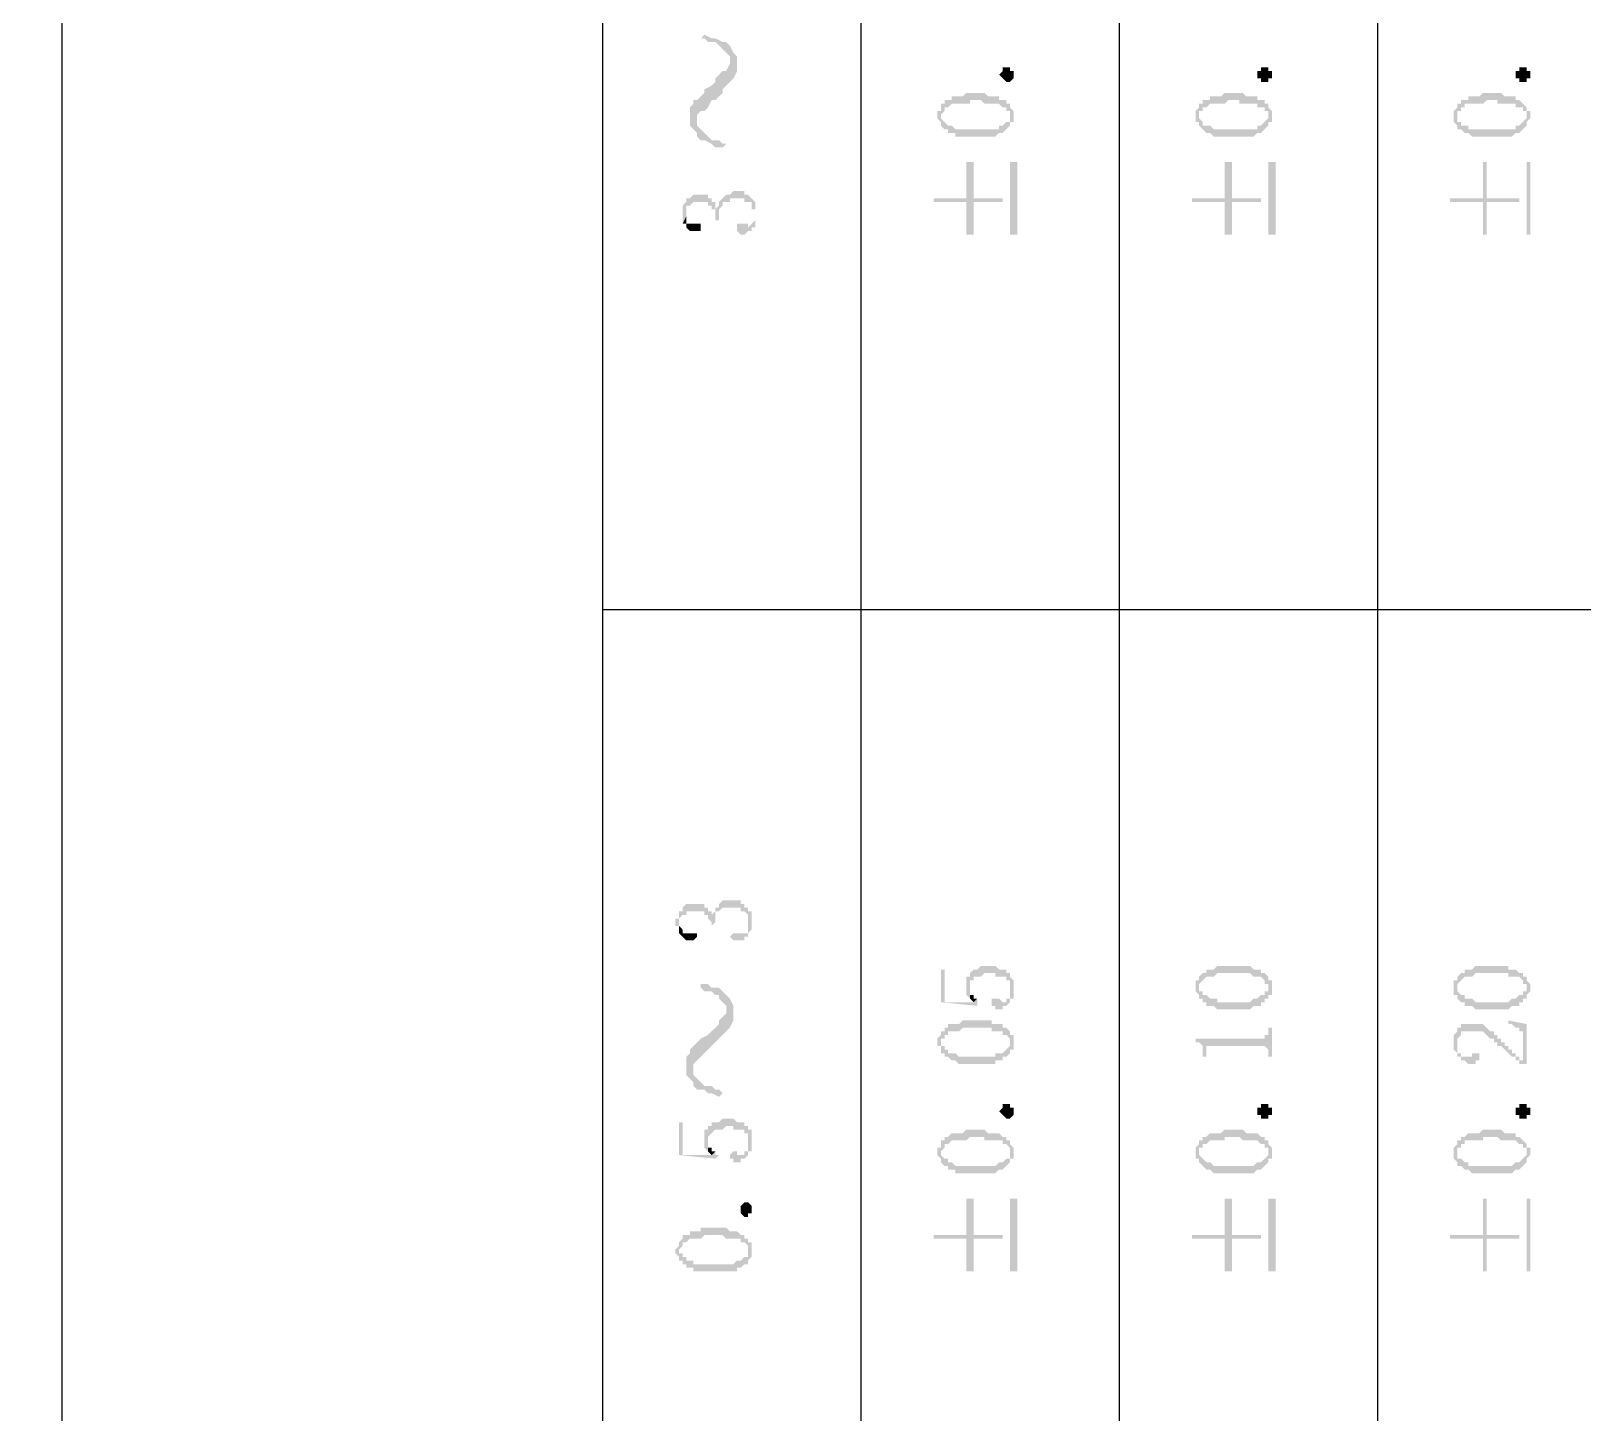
# Model space of a CAD drawing. Header units: millimetres. Extents: x 7018 to 13530, y 4187 to 5692.
# Drawn here: x 11232.68 to 11251.93, y 4994.57 to 5011.72 of the extents above; entities that cross this region are included whole.
import ezdxf

# ---------------------------------------------------------------- set-up
doc = ezdxf.new("R2010")
doc.units = ezdxf.units.MM
doc.layers.add('绘图', color=7, linetype='Continuous')

msp = doc.modelspace()

# ---------------------------------------------------------------- hatches: boundary and pattern name
at = {"transparency": 33554559}
for points in [[(11240.984, 5011.628), (11241.029, 5011.628), (11241.074, 5011.583), (11241.165, 5011.583), (11241.21, 5011.538), (11241.255, 5011.492), (11241.255, 5011.492), (11241.3, 5011.447), (11241.345, 5011.402), (11241.345, 5011.086), (11241.345, 5011.086), (11241.39, 5011.131), (11241.435, 5011.222), (11241.435, 5011.402), (11241.39, 5011.447), (11241.345, 5011.538), (11241.345, 5011.538), (11241.3, 5011.583), (11241.255, 5011.583), (11241.165, 5011.628), (11241.119, 5011.628), (11241.029, 5011.673)], [(11240.849, 5010.635), (11240.849, 5010.545), (11240.894, 5010.499), (11240.939, 5010.454), (11240.939, 5010.68), (11240.984, 5010.725), (11241.029, 5010.725), (11241.074, 5010.77), (11241.119, 5010.861), (11241.165, 5010.861), (11241.21, 5010.906), (11241.255, 5010.951), (11241.255, 5010.996), (11241.3, 5011.041), (11241.345, 5011.086), (11241.345, 5011.357), (11241.345, 5011.312), (11241.3, 5011.222), (11241.255, 5011.222), (11241.21, 5011.176), (11241.165, 5011.131), (11241.165, 5011.086), (11241.119, 5011.041), (11241.029, 5010.996), (11241.029, 5010.951), (11240.984, 5010.906), (11240.939, 5010.861), (11240.894, 5010.861), (11240.894, 5010.815), (11240.849, 5010.77), (11240.849, 5010.68)], [(11244.865, 5011.176), (11244.865, 5011.131), (11244.865, 5011.131), (11244.82, 5011.086), (11244.775, 5011.086), (11244.73, 5011.131), (11244.73, 5011.131), (11244.685, 5011.176), (11244.685, 5011.176), (11244.73, 5011.222), (11244.73, 5011.267), (11244.82, 5011.267), (11244.82, 5011.222), (11244.865, 5011.222), (11244.865, 5011.176)], [(11248.07, 5011.176), (11248.07, 5011.131), (11248.025, 5011.131), (11248.025, 5011.086), (11247.934, 5011.086), (11247.934, 5011.131), (11247.889, 5011.131), (11247.889, 5011.176), (11247.889, 5011.222), (11247.934, 5011.222), (11247.934, 5011.267), (11248.025, 5011.267), (11248.025, 5011.222), (11248.07, 5011.222), (11248.07, 5011.176)], [(11251.274, 5011.176), (11251.274, 5011.131), (11251.229, 5011.131), (11251.229, 5011.086), (11251.139, 5011.086), (11251.139, 5011.131), (11251.094, 5011.131), (11251.094, 5011.176), (11251.094, 5011.222), (11251.139, 5011.222), (11251.139, 5011.267), (11251.229, 5011.267), (11251.229, 5011.222), (11251.274, 5011.222), (11251.274, 5011.176)], [(11243.918, 5010.68), (11243.918, 5010.635), (11243.918, 5010.635), (11243.963, 5010.59), (11243.963, 5010.545), (11243.963, 5010.68), (11243.963, 5010.68), (11244.008, 5010.725), (11244.008, 5010.77), (11244.053, 5010.77), (11244.098, 5010.815), (11244.324, 5010.815), (11244.324, 5010.861), (11244.459, 5010.861), (11244.504, 5010.815), (11244.685, 5010.815), (11244.73, 5010.77), (11244.775, 5010.77), (11244.775, 5010.725), (11244.82, 5010.725), (11244.82, 5010.68), (11244.82, 5010.815), (11244.775, 5010.815), (11244.775, 5010.861), (11244.685, 5010.861), (11244.685, 5010.906), (11244.55, 5010.906), (11244.504, 5010.951), (11244.279, 5010.951), (11244.234, 5010.906), (11244.098, 5010.906), (11244.098, 5010.861), (11244.008, 5010.861), (11244.008, 5010.815), (11243.963, 5010.815), (11243.963, 5010.77), (11243.963, 5010.725), (11243.918, 5010.725)], [(11247.122, 5010.68), (11247.122, 5010.635), (11247.122, 5010.59), (11247.167, 5010.59), (11247.167, 5010.545), (11247.167, 5010.68), (11247.167, 5010.725), (11247.212, 5010.725), (11247.212, 5010.77), (11247.257, 5010.77), (11247.303, 5010.815), (11247.483, 5010.815), (11247.528, 5010.861), (11247.664, 5010.861), (11247.664, 5010.815), (11247.889, 5010.815), (11247.889, 5010.77), (11247.98, 5010.77), (11247.98, 5010.725), (11248.025, 5010.725), (11248.025, 5010.68), (11248.025, 5010.815), (11247.98, 5010.815), (11247.98, 5010.861), (11247.889, 5010.861), (11247.889, 5010.906), (11247.754, 5010.906), (11247.709, 5010.951), (11247.483, 5010.951), (11247.438, 5010.906), (11247.303, 5010.906), (11247.303, 5010.861), (11247.212, 5010.861), (11247.212, 5010.815), (11247.167, 5010.815), (11247.167, 5010.77), (11247.167, 5010.77), (11247.122, 5010.725)], [(11250.326, 5010.68), (11250.326, 5010.635), (11250.326, 5010.59), (11250.326, 5010.59), (11250.372, 5010.545), (11250.372, 5010.68), (11250.372, 5010.725), (11250.417, 5010.725), (11250.417, 5010.77), (11250.462, 5010.77), (11250.462, 5010.815), (11250.688, 5010.815), (11250.733, 5010.861), (11250.868, 5010.861), (11250.868, 5010.815), (11251.094, 5010.815), (11251.094, 5010.77), (11251.184, 5010.77), (11251.184, 5010.725), (11251.229, 5010.725), (11251.229, 5010.68), (11251.229, 5010.77), (11251.184, 5010.815), (11251.184, 5010.815), (11251.139, 5010.861), (11251.094, 5010.861), (11251.094, 5010.906), (11250.958, 5010.906), (11250.913, 5010.951), (11250.688, 5010.951), (11250.642, 5010.906), (11250.507, 5010.906), (11250.507, 5010.861), (11250.417, 5010.861), (11250.417, 5010.815), (11250.372, 5010.815), (11250.372, 5010.77), (11250.372, 5010.77), (11250.326, 5010.725)], [(11243.963, 5010.545), (11244.008, 5010.499), (11244.053, 5010.499), (11244.053, 5010.454), (11244.143, 5010.454), (11244.143, 5010.409), (11244.64, 5010.409), (11244.685, 5010.454), (11244.73, 5010.454), (11244.775, 5010.499), (11244.775, 5010.499), (11244.82, 5010.545), (11244.82, 5010.59), (11244.865, 5010.59), (11244.865, 5010.635), (11244.865, 5010.68), (11244.865, 5010.725), (11244.865, 5010.725), (11244.82, 5010.77), (11244.82, 5010.635), (11244.82, 5010.59), (11244.775, 5010.59), (11244.73, 5010.545), (11244.685, 5010.545), (11244.685, 5010.499), (11244.143, 5010.499), (11244.098, 5010.545), (11244.053, 5010.545), (11244.008, 5010.59), (11244.008, 5010.59), (11243.963, 5010.635), (11243.963, 5010.68)], [(11247.167, 5010.545), (11247.212, 5010.499), (11247.212, 5010.499), (11247.257, 5010.454), (11247.303, 5010.454), (11247.348, 5010.409), (11247.844, 5010.409), (11247.889, 5010.454), (11247.934, 5010.454), (11247.98, 5010.499), (11247.98, 5010.499), (11248.025, 5010.545), (11248.025, 5010.59), (11248.07, 5010.59), (11248.07, 5010.635), (11248.07, 5010.68), (11248.07, 5010.725), (11248.07, 5010.725), (11248.025, 5010.77), (11248.025, 5010.635), (11248.025, 5010.635), (11247.98, 5010.59), (11247.98, 5010.59), (11247.934, 5010.545), (11247.889, 5010.545), (11247.889, 5010.499), (11247.348, 5010.499), (11247.303, 5010.545), (11247.212, 5010.545), (11247.212, 5010.59), (11247.212, 5010.59), (11247.167, 5010.635), (11247.167, 5010.68)], [(11250.372, 5010.545), (11250.372, 5010.499), (11250.417, 5010.499), (11250.462, 5010.454), (11250.507, 5010.454), (11250.552, 5010.409), (11251.049, 5010.409), (11251.094, 5010.454), (11251.139, 5010.454), (11251.184, 5010.499), (11251.184, 5010.499), (11251.229, 5010.545), (11251.229, 5010.59), (11251.229, 5010.59), (11251.274, 5010.635), (11251.274, 5010.68), (11251.274, 5010.725), (11251.229, 5010.725), (11251.229, 5010.77), (11251.229, 5010.635), (11251.229, 5010.635), (11251.184, 5010.59), (11251.184, 5010.59), (11251.139, 5010.545), (11251.094, 5010.545), (11251.094, 5010.499), (11250.507, 5010.499), (11250.507, 5010.545), (11250.417, 5010.545), (11250.417, 5010.59), (11250.372, 5010.59), (11250.372, 5010.635), (11250.372, 5010.68)], [(11240.939, 5010.454), (11240.939, 5010.409), (11240.984, 5010.364), (11241.029, 5010.364), (11241.119, 5010.319), (11241.165, 5010.274), (11241.255, 5010.274), (11241.3, 5010.319), (11241.255, 5010.319), (11241.21, 5010.364), (11241.119, 5010.364), (11241.074, 5010.409), (11241.029, 5010.454), (11241.029, 5010.454), (11240.984, 5010.499), (11240.939, 5010.545), (11240.939, 5010.59)], [(11243.873, 5009.642), (11243.873, 5009.597), (11244.279, 5009.597), (11244.279, 5009.191), (11244.369, 5009.191), (11244.369, 5009.597), (11244.73, 5009.597), (11244.73, 5009.642), (11244.369, 5009.642), (11244.369, 5010.093), (11244.279, 5010.093), (11244.279, 5009.642)], [(11244.911, 5009.191), (11244.911, 5010.093), (11244.82, 5010.093), (11244.82, 5009.191)], [(11247.077, 5009.642), (11247.077, 5009.597), (11247.483, 5009.597), (11247.483, 5009.191), (11247.573, 5009.191), (11247.573, 5009.597), (11247.934, 5009.597), (11247.934, 5009.642), (11247.573, 5009.642), (11247.573, 5010.093), (11247.483, 5010.093), (11247.483, 5009.642)], [(11248.115, 5009.191), (11248.115, 5010.093), (11248.025, 5010.093), (11248.025, 5009.191)], [(11250.281, 5009.642), (11250.281, 5009.597), (11250.688, 5009.597), (11250.688, 5009.191), (11250.733, 5009.191), (11250.733, 5009.597), (11251.139, 5009.597), (11251.139, 5009.642), (11250.733, 5009.642), (11250.733, 5010.093), (11250.688, 5010.093), (11250.688, 5009.642)], [(11251.274, 5009.191), (11251.274, 5010.093), (11251.229, 5010.093), (11251.229, 5009.191)], [(11240.758, 5009.461), (11240.758, 5009.371), (11240.758, 5009.326), (11240.804, 5009.416), (11240.804, 5009.461), (11240.804, 5009.507), (11240.804, 5009.552), (11240.849, 5009.552), (11240.894, 5009.597), (11241.074, 5009.597), (11241.074, 5009.552), (11241.119, 5009.552), (11241.119, 5009.507), (11241.165, 5009.507), (11241.165, 5009.461), (11241.165, 5009.371), (11241.21, 5009.371), (11241.21, 5009.461), (11241.21, 5009.507), (11241.21, 5009.507), (11241.255, 5009.552), (11241.255, 5009.597), (11241.345, 5009.597), (11241.345, 5009.642), (11241.526, 5009.642), (11241.526, 5009.597), (11241.616, 5009.597), (11241.616, 5009.552), (11241.616, 5009.507), (11241.661, 5009.507), (11241.661, 5009.416), (11241.661, 5009.597), (11241.661, 5009.597), (11241.616, 5009.642), (11241.616, 5009.642), (11241.571, 5009.687), (11241.526, 5009.687), (11241.526, 5009.732), (11241.39, 5009.732), (11241.345, 5009.687), (11241.3, 5009.687), (11241.255, 5009.642), (11241.255, 5009.642), (11241.21, 5009.597), (11241.21, 5009.552), (11241.165, 5009.507), (11241.165, 5009.552), (11241.165, 5009.597), (11241.119, 5009.597), (11241.119, 5009.642), (11241.074, 5009.642), (11241.074, 5009.687), (11240.894, 5009.687), (11240.849, 5009.642), (11240.804, 5009.642), (11240.804, 5009.597), (11240.804, 5009.597), (11240.758, 5009.552)], [(11241.435, 5009.281), (11241.435, 5009.236), (11241.435, 5009.236), (11241.481, 5009.191), (11241.526, 5009.191), (11241.571, 5009.236), (11241.616, 5009.236), (11241.616, 5009.281), (11241.661, 5009.281), (11241.661, 5009.326), (11241.661, 5009.371), (11241.661, 5009.461), (11241.661, 5009.507), (11241.661, 5009.552), (11241.661, 5009.597), (11241.661, 5009.416), (11241.661, 5009.371), (11241.616, 5009.326), (11241.616, 5009.326), (11241.571, 5009.281), (11241.571, 5009.326), (11241.435, 5009.326)], [(11240.758, 5009.326), (11240.804, 5009.326), (11240.804, 5009.281), (11240.804, 5009.281), (11240.849, 5009.236), (11240.984, 5009.236), (11240.984, 5009.281), (11240.984, 5009.326), (11240.804, 5009.326), (11240.804, 5009.371), (11240.804, 5009.416), (11240.804, 5009.416)], [(11240.668, 5000.661), (11240.668, 5000.616), (11240.713, 5000.616), (11240.713, 5000.57), (11240.713, 5000.661), (11240.713, 5000.706), (11240.758, 5000.751), (11240.804, 5000.751), (11240.804, 5000.796), (11241.029, 5000.796), (11241.029, 5000.751), (11241.074, 5000.751), (11241.074, 5000.706), (11241.074, 5000.706), (11241.119, 5000.661), (11241.119, 5000.616), (11241.119, 5000.616), (11241.165, 5000.661), (11241.165, 5000.706), (11241.165, 5000.751), (11241.165, 5000.796), (11241.21, 5000.796), (11241.255, 5000.841), (11241.481, 5000.841), (11241.481, 5000.796), (11241.526, 5000.796), (11241.571, 5000.751), (11241.571, 5000.661), (11241.571, 5000.841), (11241.526, 5000.841), (11241.526, 5000.886), (11241.481, 5000.886), (11241.481, 5000.931), (11241.255, 5000.931), (11241.21, 5000.886), (11241.21, 5000.841), (11241.165, 5000.841), (11241.165, 5000.796), (11241.165, 5000.796), (11241.119, 5000.751), (11241.119, 5000.796), (11241.074, 5000.796), (11241.074, 5000.841), (11241.029, 5000.841), (11241.029, 5000.886), (11240.804, 5000.886), (11240.758, 5000.841), (11240.758, 5000.796), (11240.713, 5000.796), (11240.713, 5000.751), (11240.713, 5000.706), (11240.668, 5000.706)], [(11241.345, 5000.48), (11241.345, 5000.48), (11241.39, 5000.435), (11241.526, 5000.435), (11241.526, 5000.48), (11241.571, 5000.48), (11241.571, 5000.525), (11241.616, 5000.57), (11241.616, 5000.616), (11241.616, 5000.661), (11241.616, 5000.751), (11241.616, 5000.796), (11241.571, 5000.796), (11241.571, 5000.616), (11241.571, 5000.57), (11241.571, 5000.525), (11241.39, 5000.525)], [(11240.713, 5000.57), (11240.713, 5000.525), (11240.713, 5000.525), (11240.758, 5000.48), (11240.758, 5000.48), (11240.804, 5000.435), (11240.894, 5000.435), (11240.939, 5000.48), (11240.939, 5000.525), (11240.758, 5000.525), (11240.758, 5000.57), (11240.758, 5000.57), (11240.713, 5000.616), (11240.713, 5000.661)], [(11243.963, 5000.074), (11243.963, 4999.668), (11244.414, 4999.623), (11244.414, 4999.668), (11244.414, 4999.713), (11244.369, 4999.668), (11244.008, 4999.668), (11244.008, 5000.074)], [(11244.279, 4999.893), (11244.279, 4999.803), (11244.279, 4999.758), (11244.279, 4999.758), (11244.324, 4999.713), (11244.324, 4999.848), (11244.324, 4999.939), (11244.369, 4999.939), (11244.369, 4999.984), (11244.459, 4999.984), (11244.504, 5000.029), (11244.64, 5000.029), (11244.64, 4999.984), (11244.775, 4999.984), (11244.775, 4999.939), (11244.82, 4999.939), (11244.82, 4999.893), (11244.82, 4999.848), (11244.82, 4999.713), (11244.865, 4999.713), (11244.865, 4999.758), (11244.865, 4999.848), (11244.865, 4999.893), (11244.865, 4999.939), (11244.82, 4999.984), (11244.82, 5000.029), (11244.775, 5000.029), (11244.775, 5000.074), (11244.685, 5000.074), (11244.64, 5000.119), (11244.459, 5000.119), (11244.414, 5000.074), (11244.369, 5000.074), (11244.324, 5000.029), (11244.324, 4999.984), (11244.279, 4999.984), (11244.279, 4999.939)], [(11247.122, 4999.848), (11247.122, 4999.803), (11247.122, 4999.803), (11247.167, 4999.758), (11247.167, 4999.713), (11247.167, 4999.848), (11247.167, 4999.893), (11247.167, 4999.893), (11247.212, 4999.939), (11247.212, 4999.939), (11247.257, 4999.984), (11247.348, 4999.984), (11247.393, 5000.029), (11247.799, 5000.029), (11247.844, 4999.984), (11247.934, 4999.984), (11247.98, 4999.939), (11247.98, 4999.893), (11248.025, 4999.893), (11248.025, 4999.848), (11248.025, 4999.984), (11248.025, 4999.984), (11247.98, 5000.029), (11247.934, 5000.029), (11247.934, 5000.074), (11247.844, 5000.074), (11247.799, 5000.119), (11247.393, 5000.119), (11247.348, 5000.074), (11247.257, 5000.074), (11247.257, 5000.029), (11247.212, 5000.029), (11247.167, 4999.984), (11247.167, 4999.939), (11247.122, 4999.939), (11247.122, 4999.893), (11247.122, 4999.893)], [(11250.326, 4999.848), (11250.326, 4999.803), (11250.326, 4999.758), (11250.372, 4999.758), (11250.372, 4999.713), (11250.372, 4999.848), (11250.372, 4999.893), (11250.372, 4999.893), (11250.417, 4999.939), (11250.417, 4999.939), (11250.462, 4999.984), (11250.552, 4999.984), (11250.597, 5000.029), (11251.003, 5000.029), (11251.003, 4999.984), (11251.139, 4999.984), (11251.184, 4999.939), (11251.184, 4999.893), (11251.229, 4999.893), (11251.229, 4999.848), (11251.229, 4999.984), (11251.184, 4999.984), (11251.184, 5000.029), (11251.139, 5000.029), (11251.094, 5000.074), (11251.003, 5000.074), (11251.003, 5000.119), (11250.597, 5000.119), (11250.552, 5000.074), (11250.462, 5000.074), (11250.462, 5000.029), (11250.417, 5000.029), (11250.372, 4999.984), (11250.372, 4999.939), (11250.326, 4999.939), (11250.326, 4999.893), (11250.326, 4999.893)], [(11240.984, 4999.848), (11240.984, 4999.848), (11241.029, 4999.803), (11241.119, 4999.803), (11241.165, 4999.758), (11241.21, 4999.758), (11241.21, 4999.713), (11241.255, 4999.668), (11241.3, 4999.623), (11241.3, 4999.307), (11241.3, 4999.307), (11241.345, 4999.352), (11241.39, 4999.442), (11241.39, 4999.623), (11241.345, 4999.713), (11241.3, 4999.758), (11241.3, 4999.758), (11241.255, 4999.803), (11241.21, 4999.848), (11241.119, 4999.848), (11241.074, 4999.893), (11240.984, 4999.893)], [(11244.324, 4999.713), (11244.324, 4999.713), (11244.369, 4999.668), (11244.369, 4999.668), (11244.414, 4999.713), (11244.369, 4999.713), (11244.369, 4999.758), (11244.324, 4999.758), (11244.324, 4999.803), (11244.324, 4999.848)], [(11244.595, 4999.668), (11244.595, 4999.623), (11244.64, 4999.623), (11244.64, 4999.578), (11244.73, 4999.578), (11244.73, 4999.623), (11244.775, 4999.623), (11244.82, 4999.668), (11244.82, 4999.848), (11244.82, 4999.758), (11244.82, 4999.713), (11244.775, 4999.713), (11244.775, 4999.668), (11244.73, 4999.668), (11244.685, 4999.713), (11244.595, 4999.713)], [(11247.167, 4999.713), (11247.212, 4999.713), (11247.212, 4999.668), (11247.257, 4999.668), (11247.257, 4999.623), (11247.348, 4999.623), (11247.393, 4999.578), (11247.799, 4999.578), (11247.844, 4999.623), (11247.934, 4999.623), (11247.934, 4999.668), (11247.98, 4999.668), (11247.98, 4999.713), (11248.025, 4999.713), (11248.025, 4999.758), (11248.07, 4999.758), (11248.07, 4999.803), (11248.07, 4999.848), (11248.07, 4999.893), (11248.07, 4999.939), (11248.025, 4999.939), (11248.025, 4999.984), (11248.025, 4999.848), (11248.025, 4999.803), (11247.98, 4999.803), (11247.98, 4999.758), (11247.934, 4999.758), (11247.889, 4999.713), (11247.844, 4999.713), (11247.799, 4999.668), (11247.393, 4999.668), (11247.393, 4999.713), (11247.303, 4999.713), (11247.257, 4999.758), (11247.212, 4999.758), (11247.212, 4999.803), (11247.167, 4999.803), (11247.167, 4999.848), (11247.167, 4999.848)], [(11250.372, 4999.713), (11250.372, 4999.713), (11250.417, 4999.668), (11250.462, 4999.668), (11250.462, 4999.623), (11250.552, 4999.623), (11250.597, 4999.578), (11251.003, 4999.578), (11251.049, 4999.623), (11251.139, 4999.623), (11251.139, 4999.668), (11251.184, 4999.668), (11251.184, 4999.713), (11251.229, 4999.713), (11251.229, 4999.758), (11251.229, 4999.758), (11251.274, 4999.803), (11251.274, 4999.848), (11251.274, 4999.893), (11251.274, 4999.893), (11251.229, 4999.939), (11251.229, 4999.984), (11251.229, 4999.848), (11251.229, 4999.803), (11251.184, 4999.803), (11251.184, 4999.758), (11251.139, 4999.758), (11251.094, 4999.713), (11251.049, 4999.713), (11251.003, 4999.668), (11250.597, 4999.668), (11250.552, 4999.713), (11250.462, 4999.713), (11250.462, 4999.758), (11250.417, 4999.758), (11250.372, 4999.803), (11250.372, 4999.848), (11250.372, 4999.848)], [(11240.804, 4998.855), (11240.804, 4998.765), (11240.849, 4998.72), (11240.894, 4998.675), (11240.894, 4998.901), (11240.939, 4998.946), (11240.984, 4998.991), (11241.029, 4999.036), (11241.074, 4999.081), (11241.119, 4999.126), (11241.165, 4999.171), (11241.21, 4999.216), (11241.21, 4999.216), (11241.255, 4999.262), (11241.3, 4999.307), (11241.3, 4999.578), (11241.3, 4999.532), (11241.255, 4999.487), (11241.21, 4999.442), (11241.21, 4999.397), (11241.165, 4999.352), (11241.119, 4999.307), (11241.074, 4999.262), (11240.984, 4999.216), (11240.984, 4999.216), (11240.939, 4999.171), (11240.894, 4999.126), (11240.849, 4999.081), (11240.849, 4999.036), (11240.804, 4998.991), (11240.804, 4998.946)], [(11243.918, 4999.171), (11243.918, 4999.126), (11243.963, 4999.126), (11243.963, 4999.081), (11243.963, 4999.036), (11243.963, 4999.171), (11243.963, 4999.216), (11244.008, 4999.216), (11244.008, 4999.262), (11244.053, 4999.262), (11244.053, 4999.307), (11244.188, 4999.307), (11244.234, 4999.352), (11244.595, 4999.352), (11244.595, 4999.307), (11244.73, 4999.307), (11244.73, 4999.262), (11244.775, 4999.262), (11244.82, 4999.216), (11244.82, 4999.171), (11244.82, 4999.307), (11244.82, 4999.307), (11244.775, 4999.352), (11244.73, 4999.352), (11244.73, 4999.397), (11244.595, 4999.397), (11244.595, 4999.442), (11244.234, 4999.442), (11244.188, 4999.397), (11244.053, 4999.397), (11244.053, 4999.352), (11244.008, 4999.352), (11244.008, 4999.307), (11243.963, 4999.307), (11243.963, 4999.262), (11243.963, 4999.262), (11243.918, 4999.216)], [(11251.003, 4999.442), (11251.003, 4999.397), (11251.049, 4999.397), (11251.094, 4999.352), (11251.139, 4999.352), (11251.139, 4999.307), (11251.184, 4999.307), (11251.184, 4998.901), (11251.229, 4998.901), (11251.229, 4999.397)], [(11243.963, 4999.036), (11244.008, 4999.036), (11244.008, 4998.991), (11244.053, 4998.991), (11244.098, 4998.946), (11244.143, 4998.946), (11244.188, 4998.901), (11244.64, 4998.901), (11244.64, 4998.946), (11244.73, 4998.946), (11244.73, 4998.991), (11244.775, 4998.991), (11244.82, 4999.036), (11244.82, 4999.081), (11244.865, 4999.081), (11244.865, 4999.126), (11244.865, 4999.171), (11244.865, 4999.216), (11244.865, 4999.262), (11244.82, 4999.262), (11244.82, 4999.307), (11244.82, 4999.171), (11244.82, 4999.126), (11244.82, 4999.126), (11244.775, 4999.081), (11244.775, 4999.081), (11244.73, 4999.036), (11244.64, 4999.036), (11244.64, 4998.991), (11244.188, 4998.991), (11244.143, 4999.036), (11244.053, 4999.036), (11244.053, 4999.081), (11244.008, 4999.081), (11244.008, 4999.126), (11243.963, 4999.126), (11243.963, 4999.171)], [(11247.122, 4999.216), (11247.122, 4999.171), (11247.167, 4999.171), (11247.212, 4999.126), (11247.212, 4999.081), (11247.212, 4998.991), (11247.257, 4998.991), (11247.257, 4999.081), (11247.257, 4999.126), (11247.98, 4999.126), (11248.025, 4999.081), (11248.025, 4998.991), (11248.07, 4998.991), (11248.07, 4999.352), (11248.025, 4999.352), (11248.025, 4999.307), (11248.025, 4999.262), (11247.98, 4999.262), (11247.98, 4999.216), (11247.934, 4999.216)], [(11250.326, 4999.171), (11250.326, 4999.126), (11250.326, 4999.081), (11250.326, 4999.081), (11250.372, 4999.036), (11250.372, 4999.171), (11250.372, 4999.216), (11250.372, 4999.216), (11250.417, 4999.262), (11250.417, 4999.307), (11250.688, 4999.307), (11250.733, 4999.262), (11250.733, 4999.262), (11250.778, 4999.216), (11250.823, 4999.216), (11250.823, 4999.171), (11250.868, 4999.171), (11250.868, 4999.126), (11250.913, 4999.126), (11250.958, 4999.081), (11250.958, 4999.081), (11251.003, 4999.036), (11251.003, 4999.036), (11251.049, 4998.991), (11251.094, 4998.991), (11251.094, 4998.946), (11251.139, 4998.946), (11251.139, 4998.901), (11251.184, 4998.901), (11251.184, 4998.946), (11251.139, 4998.946), (11251.139, 4998.991), (11251.094, 4998.991), (11251.094, 4999.036), (11251.049, 4999.036), (11251.049, 4999.081), (11251.003, 4999.081), (11251.003, 4999.126), (11250.958, 4999.126), (11250.958, 4999.171), (11250.913, 4999.171), (11250.913, 4999.216), (11250.868, 4999.216), (11250.868, 4999.262), (11250.823, 4999.262), (11250.823, 4999.307), (11250.778, 4999.307), (11250.733, 4999.352), (11250.733, 4999.352), (11250.688, 4999.397), (11250.417, 4999.397), (11250.417, 4999.352), (11250.372, 4999.352), (11250.372, 4999.307), (11250.372, 4999.307), (11250.326, 4999.262), (11250.326, 4999.216), (11250.326, 4999.216)], [(11250.372, 4999.036), (11250.372, 4998.991), (11250.417, 4998.991), (11250.417, 4998.946), (11250.462, 4998.946), (11250.507, 4998.901), (11250.597, 4998.901), (11250.597, 4998.946), (11250.642, 4998.946), (11250.642, 4998.991), (11250.642, 4999.036), (11250.552, 4999.036), (11250.552, 4998.991), (11250.417, 4998.991), (11250.417, 4999.036), (11250.372, 4999.036), (11250.372, 4999.081), (11250.372, 4999.126), (11250.372, 4999.126)], [(11240.894, 4998.675), (11240.894, 4998.63), (11240.939, 4998.585), (11241.029, 4998.585), (11241.074, 4998.539), (11241.119, 4998.539), (11241.21, 4998.494), (11241.255, 4998.539), (11241.21, 4998.585), (11241.165, 4998.585), (11241.119, 4998.63), (11241.029, 4998.63), (11240.984, 4998.675), (11240.984, 4998.675), (11240.939, 4998.72), (11240.894, 4998.765), (11240.894, 4998.81)], [(11244.865, 4998.314), (11244.865, 4998.269), (11244.865, 4998.269), (11244.82, 4998.224), (11244.775, 4998.224), (11244.73, 4998.269), (11244.73, 4998.269), (11244.685, 4998.314), (11244.685, 4998.314), (11244.73, 4998.359), (11244.73, 4998.404), (11244.82, 4998.404), (11244.82, 4998.359), (11244.865, 4998.359), (11244.865, 4998.314)], [(11248.07, 4998.314), (11248.07, 4998.269), (11248.025, 4998.269), (11248.025, 4998.224), (11247.934, 4998.224), (11247.934, 4998.269), (11247.889, 4998.269), (11247.889, 4998.314), (11247.889, 4998.359), (11247.934, 4998.359), (11247.934, 4998.404), (11248.025, 4998.404), (11248.025, 4998.359), (11248.07, 4998.359), (11248.07, 4998.314)], [(11251.274, 4998.314), (11251.274, 4998.269), (11251.229, 4998.269), (11251.229, 4998.224), (11251.139, 4998.224), (11251.139, 4998.269), (11251.094, 4998.269), (11251.094, 4998.314), (11251.094, 4998.359), (11251.139, 4998.359), (11251.139, 4998.404), (11251.229, 4998.404), (11251.229, 4998.359), (11251.274, 4998.359), (11251.274, 4998.314)], [(11240.713, 4998.178), (11240.713, 4997.772), (11241.165, 4997.727), (11241.21, 4997.772), (11241.165, 4997.772), (11241.165, 4997.817), (11241.119, 4997.772), (11240.758, 4997.772), (11240.758, 4998.178)], [(11241.029, 4997.998), (11241.029, 4997.908), (11241.029, 4997.862), (11241.029, 4997.862), (11241.074, 4997.817), (11241.074, 4997.953), (11241.074, 4997.998), (11241.074, 4997.998), (11241.119, 4998.043), (11241.119, 4998.043), (11241.165, 4998.088), (11241.255, 4998.088), (11241.3, 4998.133), (11241.39, 4998.133), (11241.39, 4998.088), (11241.526, 4998.088), (11241.526, 4998.043), (11241.571, 4998.043), (11241.571, 4997.998), (11241.571, 4997.953), (11241.571, 4997.817), (11241.616, 4997.817), (11241.616, 4997.862), (11241.616, 4997.953), (11241.616, 4997.998), (11241.616, 4998.088), (11241.571, 4998.088), (11241.571, 4998.133), (11241.526, 4998.133), (11241.526, 4998.178), (11241.435, 4998.178), (11241.39, 4998.224), (11241.255, 4998.224), (11241.21, 4998.178), (11241.119, 4998.178), (11241.119, 4998.133), (11241.074, 4998.133), (11241.074, 4998.088), (11241.029, 4998.088), (11241.029, 4998.043)], [(11243.918, 4997.817), (11243.918, 4997.772), (11243.918, 4997.772), (11243.963, 4997.727), (11243.963, 4997.682), (11243.963, 4997.817), (11243.963, 4997.817), (11244.008, 4997.862), (11244.008, 4997.908), (11244.053, 4997.908), (11244.098, 4997.953), (11244.279, 4997.953), (11244.324, 4997.998), (11244.504, 4997.998), (11244.504, 4997.953), (11244.73, 4997.953), (11244.73, 4997.908), (11244.775, 4997.908), (11244.82, 4997.862), (11244.82, 4997.817), (11244.82, 4997.953), (11244.775, 4997.953), (11244.775, 4997.998), (11244.73, 4997.998), (11244.685, 4998.043), (11244.55, 4998.043), (11244.504, 4998.088), (11244.279, 4998.088), (11244.234, 4998.043), (11244.098, 4998.043), (11244.053, 4997.998), (11244.008, 4997.998), (11244.008, 4997.953), (11243.963, 4997.953), (11243.963, 4997.908), (11243.963, 4997.862), (11243.918, 4997.862)], [(11247.122, 4997.817), (11247.122, 4997.772), (11247.122, 4997.727), (11247.167, 4997.727), (11247.167, 4997.682), (11247.167, 4997.817), (11247.167, 4997.862), (11247.212, 4997.862), (11247.212, 4997.908), (11247.257, 4997.908), (11247.303, 4997.953), (11247.483, 4997.953), (11247.483, 4997.998), (11247.664, 4997.998), (11247.709, 4997.953), (11247.889, 4997.953), (11247.934, 4997.908), (11247.98, 4997.908), (11247.98, 4997.862), (11248.025, 4997.862), (11248.025, 4997.817), (11248.025, 4997.953), (11247.98, 4997.953), (11247.98, 4997.998), (11247.934, 4997.998), (11247.889, 4998.043), (11247.754, 4998.043), (11247.709, 4998.088), (11247.483, 4998.088), (11247.438, 4998.043), (11247.303, 4998.043), (11247.257, 4997.998), (11247.212, 4997.998), (11247.212, 4997.953), (11247.167, 4997.953), (11247.167, 4997.908), (11247.167, 4997.908), (11247.122, 4997.862)], [(11250.326, 4997.817), (11250.326, 4997.772), (11250.326, 4997.727), (11250.326, 4997.727), (11250.372, 4997.682), (11250.372, 4997.817), (11250.372, 4997.862), (11250.417, 4997.862), (11250.417, 4997.908), (11250.462, 4997.908), (11250.462, 4997.953), (11250.688, 4997.953), (11250.688, 4997.998), (11250.868, 4997.998), (11250.913, 4997.953), (11251.094, 4997.953), (11251.139, 4997.908), (11251.184, 4997.908), (11251.184, 4997.862), (11251.229, 4997.862), (11251.229, 4997.817), (11251.229, 4997.908), (11251.184, 4997.953), (11251.184, 4997.953), (11251.139, 4997.998), (11251.094, 4997.998), (11251.094, 4998.043), (11250.958, 4998.043), (11250.913, 4998.088), (11250.688, 4998.088), (11250.642, 4998.043), (11250.507, 4998.043), (11250.462, 4997.998), (11250.417, 4997.998), (11250.417, 4997.953), (11250.372, 4997.953), (11250.372, 4997.908), (11250.372, 4997.908), (11250.326, 4997.862)], [(11241.074, 4997.817), (11241.074, 4997.817), (11241.119, 4997.772), (11241.119, 4997.772), (11241.165, 4997.817), (11241.119, 4997.817), (11241.119, 4997.862), (11241.074, 4997.862), (11241.074, 4997.908), (11241.074, 4997.953)], [(11241.345, 4997.772), (11241.345, 4997.727), (11241.39, 4997.727), (11241.39, 4997.682), (11241.481, 4997.682), (11241.481, 4997.727), (11241.526, 4997.727), (11241.571, 4997.772), (11241.571, 4997.953), (11241.571, 4997.862), (11241.571, 4997.817), (11241.526, 4997.817), (11241.526, 4997.772), (11241.435, 4997.772), (11241.435, 4997.817), (11241.39, 4997.817)], [(11243.963, 4997.682), (11244.008, 4997.637), (11244.053, 4997.637), (11244.053, 4997.592), (11244.143, 4997.592), (11244.143, 4997.547), (11244.64, 4997.547), (11244.685, 4997.592), (11244.73, 4997.592), (11244.775, 4997.637), (11244.775, 4997.637), (11244.82, 4997.682), (11244.82, 4997.727), (11244.865, 4997.727), (11244.865, 4997.772), (11244.865, 4997.817), (11244.865, 4997.862), (11244.865, 4997.862), (11244.82, 4997.908), (11244.82, 4997.772), (11244.82, 4997.727), (11244.775, 4997.727), (11244.73, 4997.682), (11244.685, 4997.682), (11244.64, 4997.637), (11244.143, 4997.637), (11244.098, 4997.682), (11244.053, 4997.682), (11244.053, 4997.727), (11244.008, 4997.727), (11243.963, 4997.772), (11243.963, 4997.817)], [(11247.167, 4997.682), (11247.212, 4997.637), (11247.212, 4997.637), (11247.257, 4997.592), (11247.303, 4997.592), (11247.348, 4997.547), (11247.844, 4997.547), (11247.889, 4997.592), (11247.934, 4997.592), (11247.98, 4997.637), (11247.98, 4997.637), (11248.025, 4997.682), (11248.025, 4997.727), (11248.07, 4997.727), (11248.07, 4997.772), (11248.07, 4997.817), (11248.07, 4997.862), (11248.07, 4997.862), (11248.025, 4997.908), (11248.025, 4997.772), (11248.025, 4997.772), (11247.98, 4997.727), (11247.98, 4997.727), (11247.934, 4997.682), (11247.889, 4997.682), (11247.844, 4997.637), (11247.348, 4997.637), (11247.303, 4997.682), (11247.257, 4997.682), (11247.212, 4997.727), (11247.212, 4997.727), (11247.167, 4997.772), (11247.167, 4997.817)], [(11250.372, 4997.682), (11250.372, 4997.637), (11250.417, 4997.637), (11250.462, 4997.592), (11250.507, 4997.592), (11250.552, 4997.547), (11251.049, 4997.547), (11251.094, 4997.592), (11251.139, 4997.592), (11251.184, 4997.637), (11251.184, 4997.637), (11251.229, 4997.682), (11251.229, 4997.727), (11251.229, 4997.727), (11251.274, 4997.772), (11251.274, 4997.817), (11251.274, 4997.862), (11251.229, 4997.862), (11251.229, 4997.908), (11251.229, 4997.772), (11251.229, 4997.772), (11251.184, 4997.727), (11251.184, 4997.727), (11251.139, 4997.682), (11251.094, 4997.682), (11251.049, 4997.637), (11250.507, 4997.637), (11250.507, 4997.682), (11250.462, 4997.682), (11250.417, 4997.727), (11250.372, 4997.727), (11250.372, 4997.772), (11250.372, 4997.817)], [(11241.616, 4997.095), (11241.616, 4997.05), (11241.571, 4997.05), (11241.571, 4997.005), (11241.526, 4997.005), (11241.481, 4997.05), (11241.481, 4997.095), (11241.481, 4997.14), (11241.481, 4997.14), (11241.526, 4997.186), (11241.571, 4997.186), (11241.616, 4997.14), (11241.616, 4997.095)], [(11243.873, 4996.779), (11243.873, 4996.734), (11244.279, 4996.734), (11244.279, 4996.328), (11244.369, 4996.328), (11244.369, 4996.734), (11244.73, 4996.734), (11244.73, 4996.779), (11244.369, 4996.779), (11244.369, 4997.231), (11244.279, 4997.231), (11244.279, 4996.779)], [(11244.911, 4996.328), (11244.911, 4997.231), (11244.82, 4997.231), (11244.82, 4996.328)], [(11247.077, 4996.779), (11247.077, 4996.734), (11247.483, 4996.734), (11247.483, 4996.328), (11247.573, 4996.328), (11247.573, 4996.734), (11247.934, 4996.734), (11247.934, 4996.779), (11247.573, 4996.779), (11247.573, 4997.231), (11247.483, 4997.231), (11247.483, 4996.779)], [(11248.115, 4996.328), (11248.115, 4997.231), (11248.025, 4997.231), (11248.025, 4996.328)], [(11250.281, 4996.779), (11250.281, 4996.734), (11250.688, 4996.734), (11250.688, 4996.328), (11250.733, 4996.328), (11250.733, 4996.734), (11251.139, 4996.734), (11251.139, 4996.779), (11250.733, 4996.779), (11250.733, 4997.231), (11250.688, 4997.231), (11250.688, 4996.779)], [(11251.274, 4996.328), (11251.274, 4997.231), (11251.229, 4997.231), (11251.229, 4996.328)], [(11240.668, 4996.599), (11240.668, 4996.554), (11240.713, 4996.509), (11240.713, 4996.463), (11240.713, 4996.599), (11240.713, 4996.599), (11240.758, 4996.644), (11240.758, 4996.689), (11240.804, 4996.689), (11240.849, 4996.734), (11240.984, 4996.734), (11241.029, 4996.779), (11241.255, 4996.779), (11241.3, 4996.734), (11241.481, 4996.734), (11241.481, 4996.689), (11241.526, 4996.689), (11241.571, 4996.644), (11241.571, 4996.599), (11241.571, 4996.734), (11241.526, 4996.734), (11241.526, 4996.779), (11241.481, 4996.779), (11241.435, 4996.824), (11241.345, 4996.824), (11241.3, 4996.87), (11240.984, 4996.87), (11240.984, 4996.824), (11240.849, 4996.824), (11240.849, 4996.779), (11240.758, 4996.779), (11240.758, 4996.734), (11240.758, 4996.734), (11240.713, 4996.689), (11240.713, 4996.644), (11240.713, 4996.644)], [(11240.713, 4996.463), (11240.758, 4996.463), (11240.758, 4996.418), (11240.804, 4996.418), (11240.804, 4996.373), (11240.894, 4996.373), (11240.894, 4996.328), (11241.435, 4996.328), (11241.435, 4996.373), (11241.481, 4996.373), (11241.526, 4996.418), (11241.571, 4996.418), (11241.571, 4996.463), (11241.571, 4996.463), (11241.616, 4996.509), (11241.616, 4996.554), (11241.616, 4996.599), (11241.616, 4996.644), (11241.616, 4996.689), (11241.571, 4996.689), (11241.571, 4996.554), (11241.571, 4996.509), (11241.526, 4996.509), (11241.481, 4996.463), (11241.435, 4996.463), (11241.39, 4996.418), (11240.894, 4996.418), (11240.894, 4996.463), (11240.804, 4996.463), (11240.804, 4996.509), (11240.758, 4996.509), (11240.758, 4996.554), (11240.713, 4996.554), (11240.713, 4996.599)]]:
    msp.add_hatch(color=256, dxfattribs=at).paths.add_polyline_path(points)

# ---------------------------------------------------------------- linework, layer by layer
msp.add_line((11239.765, 5242.873), (11239.765, 4956.132))
msp.add_lwpolyline([(11653.059, 4951.873), (11653.059, 5248.873), (11233.059, 5248.873), (11233.059, 4951.873)], close=True)
for points in [[(11242.97, 5070.48), (11242.97, 4977.463)], [(11246.174, 5070.48), (11246.174, 4977.463)], [(11249.379, 5070.48), (11249.379, 4977.463)], [(11239.766, 5004.542), (11252.583, 5004.542)]]:
    msp.add_lwpolyline(points)
at = {"layer": '绘图', "lineweight": 13, "ltscale": 0.2}
for centre, radius, start, end in [((11323.851, 4624.639), 437.429, 88.5439, 88.5439), ((11323.871, 4624.747), 434.829, 88.05782, 88.05782), ((11345.593, 4624.747), 434.829, 88.05782, 88.05782), ((11326.674, 4762.447), 296.9, 89.34067, 89.34067), ((11348.395, 4762.503), 296.9, 89.34067, 89.34067)]:
    msp.add_arc(centre, radius, start, end, dxfattribs=at)

doc.saveas('drawing.dxf')
